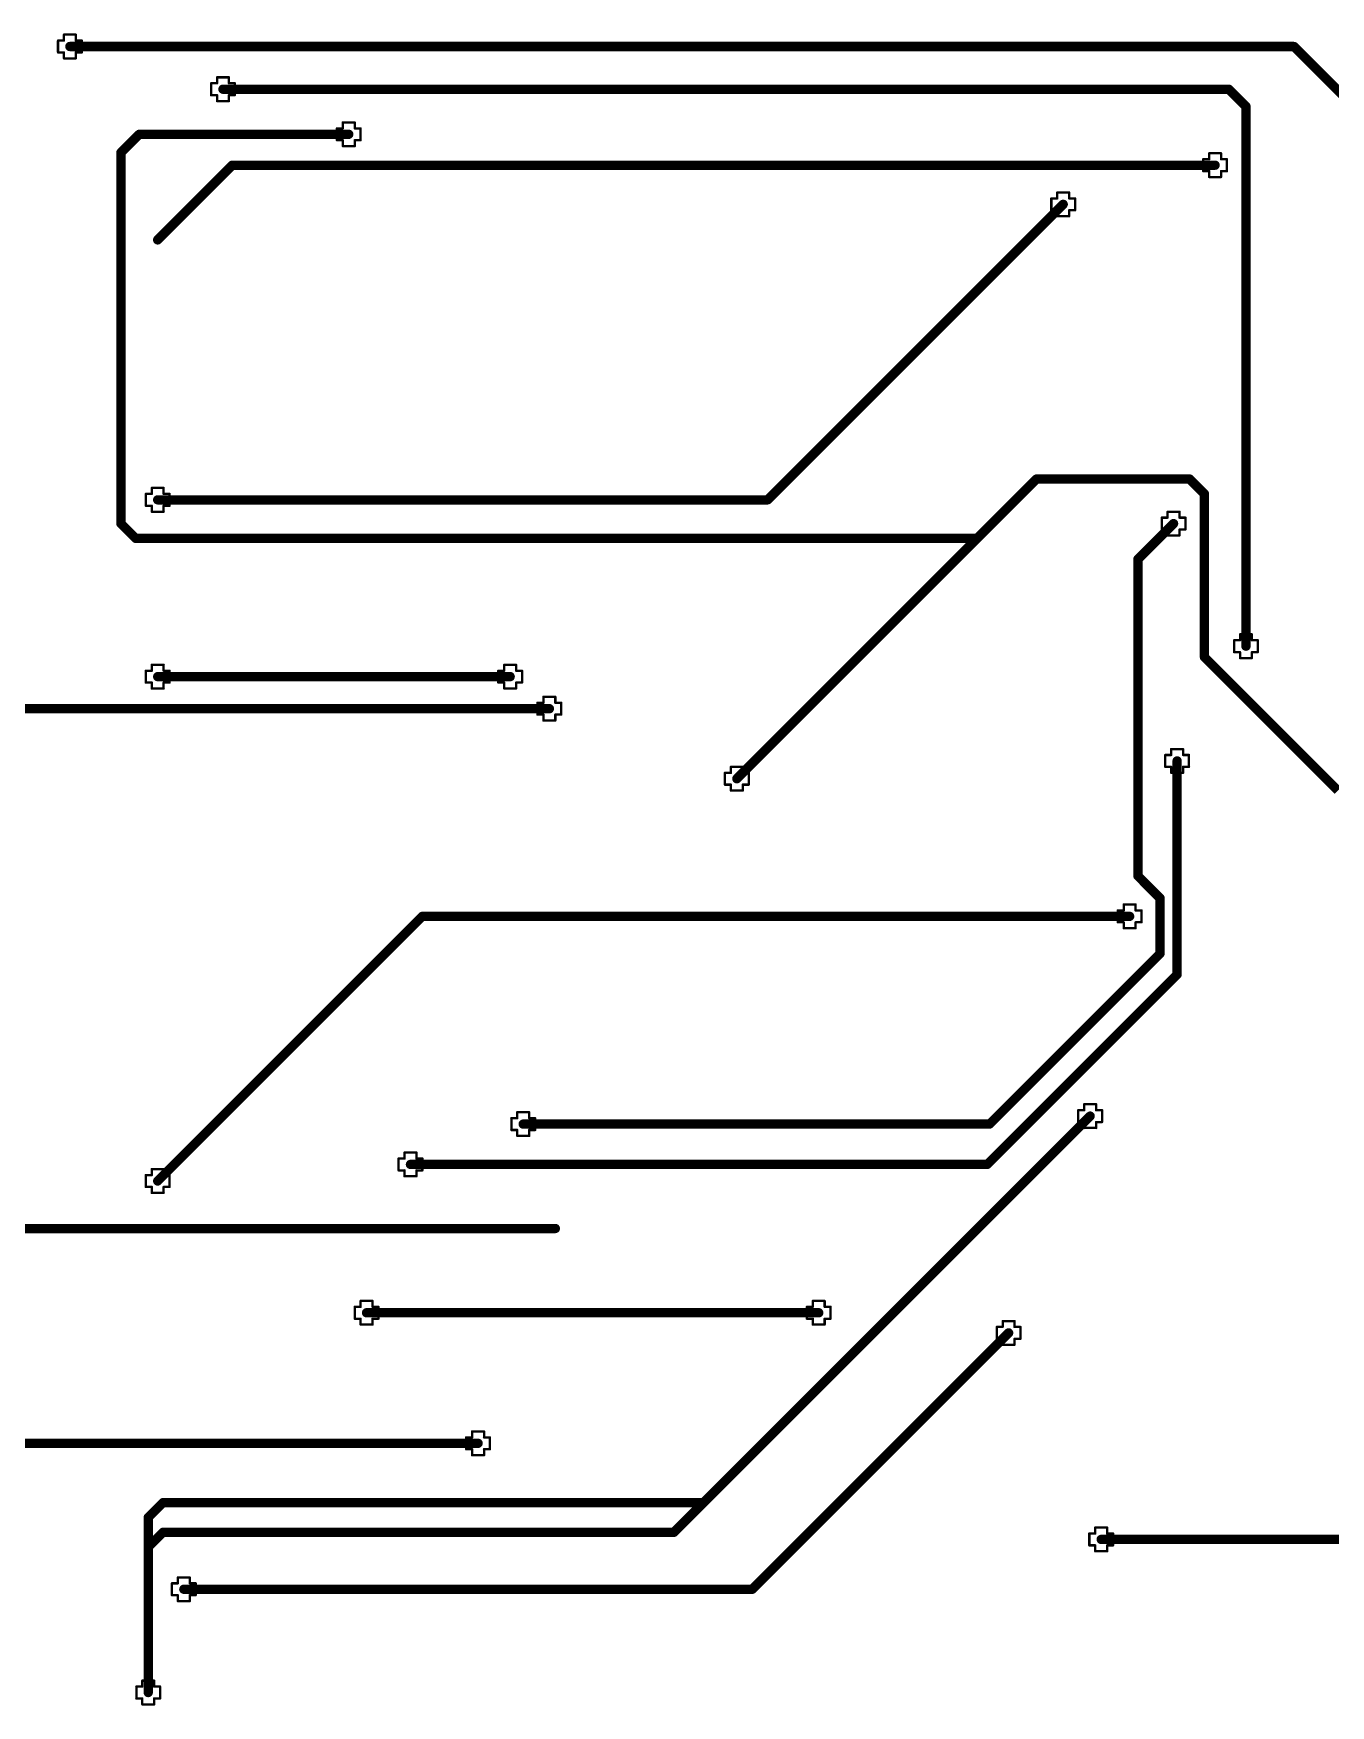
# Paper-space layout 'Лист1' of a CAD drawing. Header units: millimetres. Extents: x 20 to 579, y 6 to 381.
# Drawn here: x 423.07 to 450.83, y 256.25 to 292.04 of the extents above; entities that cross this region are included whole.
import ezdxf

# ---------------------------------------------------------------- set-up
doc = ezdxf.new("R2010")
doc.units = ezdxf.units.MM
doc.layers.add('BottomLayer', color=5, linetype='Continuous')
doc.layers.add('DrillDrawing', color=1, linetype='Continuous')

psp = doc.layouts.new('Лист1')

# ---------------------------------------------------------------- linework, layer by layer
at = {"layer": 'BottomLayer', "const_width": 0.2}
for points in [[(450.047, 291.763), (423.847, 291.763)], [(464.83, 276.98), (450.047, 291.763)], [(448.65, 290.849), (427.124, 290.849)], [(449.019, 290.48), (448.65, 290.849)], [(449.019, 278.928), (449.019, 290.48)], [(425.333, 289.884), (424.939, 289.49)], [(429.816, 289.884), (425.333, 289.884)], [(424.939, 281.552), (424.939, 289.49)], [(427.325, 289.223), (425.726, 287.624)], [(448.358, 289.223), (427.325, 289.223)], [(445.107, 288.385), (438.782, 282.06)], [(444.536, 282.505), (443.266, 281.235)], [(447.812, 282.505), (444.536, 282.505)], [(448.13, 282.187), (447.812, 282.505)], [(438.782, 282.06), (425.727, 282.06)], [(448.13, 278.695), (448.13, 282.187)], [(425.257, 281.235), (424.939, 281.552)], [(443.266, 281.235), (425.257, 281.235)], [(443.266, 281.235), (438.122, 276.091)], [(447.469, 281.552), (446.707, 280.79)], [(446.707, 274.009), (446.707, 280.79)], [(450.987, 275.837), (448.13, 278.695)], [(433.271, 278.276), (425.727, 278.276)], [(434.11, 277.59), (405.712, 277.59)], [(447.545, 271.9), (447.545, 276.472)], [(447.179, 273.536), (446.707, 274.009)], [(447.179, 272.347), (447.179, 273.536)], [(431.391, 273.145), (425.727, 267.481)], [(446.529, 273.145), (431.391, 273.145)], [(447.179, 272.347), (443.532, 268.7)], [(447.545, 271.9), (443.481, 267.836)], [(443.532, 268.7), (433.55, 268.7)], [(445.684, 268.87), (437.411, 260.597)], [(443.481, 267.836), (431.137, 267.836)], [(434.237, 266.464), (410.511, 266.464)], [(439.875, 264.661), (430.197, 264.661)], [(443.939, 264.23), (438.452, 258.743)], [(432.584, 261.867), (408.887, 261.867)], [(425.841, 260.597), (425.524, 260.28)], [(437.411, 260.597), (425.841, 260.597)], [(437.411, 260.597), (436.776, 259.962)], [(425.524, 259.645), (425.524, 260.28)], [(425.841, 259.962), (425.524, 259.645)], [(436.776, 259.962), (425.841, 259.962)], [(461.489, 259.81), (445.92, 259.81)], [(425.524, 256.533), (425.524, 259.645)], [(438.452, 258.743), (426.286, 258.743)]]:
    psp.add_lwpolyline(points, dxfattribs=at)
at = {"layer": 'BottomLayer', "const_width": 0.1}
for points in [[(423.897, 291.763, -1), (423.797, 291.763, -1)], [(450.097, 291.763, -1), (449.997, 291.763, -1)], [(450.097, 291.763, -1), (449.997, 291.763, -1)], [(427.174, 290.849, -1), (427.074, 290.849, -1)], [(448.7, 290.849, -1), (448.6, 290.849, -1)], [(448.7, 290.849, -1), (448.6, 290.849, -1)], [(449.069, 290.48, -1), (448.969, 290.48, -1)], [(449.069, 290.48, -1), (448.969, 290.48, -1)], [(425.383, 289.884, -1), (425.283, 289.884, -1)], [(425.383, 289.884, -1), (425.283, 289.884, -1)], [(429.866, 289.884, -1), (429.766, 289.884, -1)], [(424.989, 289.49, -1), (424.889, 289.49, -1)], [(424.989, 289.49, -1), (424.889, 289.49, -1)], [(427.375, 289.223, -1), (427.275, 289.223, -1)], [(427.375, 289.223, -1), (427.275, 289.223, -1)], [(448.408, 289.223, -1), (448.308, 289.223, -1)], [(445.157, 288.385, -1), (445.057, 288.385, -1)], [(425.776, 287.624, -1), (425.676, 287.624, -1)], [(444.586, 282.505, -1), (444.486, 282.505, -1)], [(444.586, 282.505, -1), (444.486, 282.505, -1)], [(447.862, 282.505, -1), (447.762, 282.505, -1)], [(447.862, 282.505, -1), (447.762, 282.505, -1)], [(425.777, 282.06, -1), (425.677, 282.06, -1)], [(438.832, 282.06, -1), (438.732, 282.06, -1)], [(438.832, 282.06, -1), (438.732, 282.06, -1)], [(448.18, 282.187, -1), (448.08, 282.187, -1)], [(448.18, 282.187, -1), (448.08, 282.187, -1)], [(424.989, 281.552, -1), (424.889, 281.552, -1)], [(424.989, 281.552, -1), (424.889, 281.552, -1)], [(425.307, 281.235, -1), (425.207, 281.235, -1)], [(425.307, 281.235, -1), (425.207, 281.235, -1)], [(443.316, 281.235, -1), (443.216, 281.235, -1)], [(443.316, 281.235, -1), (443.216, 281.235, -1)], [(443.316, 281.235, -1), (443.216, 281.235, -1)], [(447.519, 281.552, -1), (447.419, 281.552, -1)], [(446.757, 280.79, -1), (446.657, 280.79, -1)], [(446.757, 280.79, -1), (446.657, 280.79, -1)], [(448.18, 278.695, -1), (448.08, 278.695, -1)], [(448.18, 278.695, -1), (448.08, 278.695, -1)], [(449.069, 278.928, -1), (448.969, 278.928, -1)], [(425.777, 278.276, -1), (425.677, 278.276, -1)], [(433.321, 278.276, -1), (433.221, 278.276, -1)], [(434.16, 277.59, -1), (434.06, 277.59, -1)], [(447.595, 276.472, -1), (447.495, 276.472, -1)], [(438.172, 276.091, -1), (438.072, 276.091, -1)], [(446.757, 274.009, -1), (446.657, 274.009, -1)], [(446.757, 274.009, -1), (446.657, 274.009, -1)], [(447.229, 273.536, -1), (447.129, 273.536, -1)], [(447.229, 273.536, -1), (447.129, 273.536, -1)], [(431.441, 273.145, -1), (431.341, 273.145, -1)], [(431.441, 273.145, -1), (431.341, 273.145, -1)], [(446.579, 273.145, -1), (446.479, 273.145, -1)], [(447.229, 272.347, -1), (447.129, 272.347, -1)], [(447.229, 272.347, -1), (447.129, 272.347, -1)], [(447.595, 271.9, -1), (447.495, 271.9, -1)], [(447.595, 271.9, -1), (447.495, 271.9, -1)], [(433.6, 268.7, -1), (433.5, 268.7, -1)], [(443.582, 268.7, -1), (443.482, 268.7, -1)], [(443.582, 268.7, -1), (443.482, 268.7, -1)], [(445.734, 268.87, -1), (445.634, 268.87, -1)], [(431.187, 267.836, -1), (431.087, 267.836, -1)], [(443.531, 267.836, -1), (443.431, 267.836, -1)], [(443.531, 267.836, -1), (443.431, 267.836, -1)], [(425.777, 267.481, -1), (425.677, 267.481, -1)], [(434.287, 266.464, -1), (434.187, 266.464, -1)], [(430.247, 264.661, -1), (430.147, 264.661, -1)], [(439.925, 264.661, -1), (439.825, 264.661, -1)], [(443.989, 264.23, -1), (443.889, 264.23, -1)], [(432.634, 261.867, -1), (432.534, 261.867, -1)], [(425.891, 260.597, -1), (425.791, 260.597, -1)], [(425.891, 260.597, -1), (425.791, 260.597, -1)], [(437.461, 260.597, -1), (437.361, 260.597, -1)], [(437.461, 260.597, -1), (437.361, 260.597, -1)], [(437.461, 260.597, -1), (437.361, 260.597, -1)], [(425.574, 260.28, -1), (425.474, 260.28, -1)], [(425.574, 260.28, -1), (425.474, 260.28, -1)], [(425.891, 259.962, -1), (425.791, 259.962, -1)], [(425.891, 259.962, -1), (425.791, 259.962, -1)], [(436.826, 259.962, -1), (436.726, 259.962, -1)], [(436.826, 259.962, -1), (436.726, 259.962, -1)], [(445.97, 259.81, -1), (445.87, 259.81, -1)], [(425.574, 259.645, -1), (425.474, 259.645, -1)], [(425.574, 259.645, -1), (425.474, 259.645, -1)], [(425.574, 259.645, -1), (425.474, 259.645, -1)], [(426.336, 258.743, -1), (426.236, 258.743, -1)], [(438.502, 258.743, -1), (438.402, 258.743, -1)], [(438.502, 258.743, -1), (438.402, 258.743, -1)], [(425.574, 256.533, -1), (425.474, 256.533, -1)]]:
    psp.add_lwpolyline(points, format="xyb", close=True, dxfattribs=at)
at = {"layer": 'DrillDrawing', "const_width": 0.0508}
for points in [[(423.974, 292.017), (423.72, 292.017)], [(423.72, 291.89), (423.72, 292.017)], [(423.974, 291.89), (423.974, 292.017)], [(423.72, 291.89), (423.593, 291.89)], [(423.593, 291.636), (423.593, 291.89)], [(424.101, 291.89), (423.974, 291.89)], [(424.101, 291.636), (424.101, 291.89)], [(423.72, 291.636), (423.593, 291.636)], [(423.72, 291.509), (423.72, 291.636)], [(423.974, 291.509), (423.72, 291.509)], [(424.101, 291.636), (423.974, 291.636)], [(423.974, 291.509), (423.974, 291.636)], [(426.997, 290.976), (426.87, 290.976)], [(426.87, 290.722), (426.87, 290.976)], [(427.251, 291.103), (426.997, 291.103)], [(426.997, 290.976), (426.997, 291.103)], [(427.251, 290.976), (427.251, 291.103)], [(427.378, 290.976), (427.251, 290.976)], [(427.378, 290.722), (427.378, 290.976)], [(426.997, 290.722), (426.87, 290.722)], [(426.997, 290.595), (426.997, 290.722)], [(427.251, 290.595), (426.997, 290.595)], [(427.378, 290.722), (427.251, 290.722)], [(427.251, 290.595), (427.251, 290.722)], [(429.689, 290.011), (429.562, 290.011)], [(429.562, 289.757), (429.562, 290.011)], [(429.943, 290.138), (429.689, 290.138)], [(429.689, 290.011), (429.689, 290.138)], [(429.943, 290.011), (429.943, 290.138)], [(430.07, 290.011), (429.943, 290.011)], [(430.07, 289.757), (430.07, 290.011)], [(429.689, 289.757), (429.562, 289.757)], [(429.689, 289.63), (429.689, 289.757)], [(429.943, 289.63), (429.689, 289.63)], [(430.07, 289.757), (429.943, 289.757)], [(429.943, 289.63), (429.943, 289.757)], [(448.231, 289.35), (448.104, 289.35)], [(448.104, 289.096), (448.104, 289.35)], [(448.485, 289.477), (448.231, 289.477)], [(448.231, 289.35), (448.231, 289.477)], [(448.485, 289.35), (448.485, 289.477)], [(448.612, 289.35), (448.485, 289.35)], [(448.612, 289.096), (448.612, 289.35)], [(448.231, 289.096), (448.104, 289.096)], [(448.231, 288.969), (448.231, 289.096)], [(448.485, 288.969), (448.231, 288.969)], [(448.612, 289.096), (448.485, 289.096)], [(448.485, 288.969), (448.485, 289.096)], [(444.98, 288.512), (444.853, 288.512)], [(444.853, 288.258), (444.853, 288.512)], [(445.234, 288.639), (444.98, 288.639)], [(444.98, 288.512), (444.98, 288.639)], [(445.234, 288.512), (445.234, 288.639)], [(445.361, 288.512), (445.234, 288.512)], [(445.361, 288.258), (445.361, 288.512)], [(444.98, 288.258), (444.853, 288.258)], [(444.98, 288.131), (444.98, 288.258)], [(445.234, 288.131), (444.98, 288.131)], [(445.361, 288.258), (445.234, 288.258)], [(445.234, 288.131), (445.234, 288.258)], [(425.6, 282.187), (425.473, 282.187)], [(425.473, 281.933), (425.473, 282.187)], [(425.854, 282.314), (425.6, 282.314)], [(425.6, 282.187), (425.6, 282.314)], [(425.854, 282.187), (425.854, 282.314)], [(425.981, 282.187), (425.854, 282.187)], [(425.981, 281.933), (425.981, 282.187)], [(425.6, 281.933), (425.473, 281.933)], [(425.6, 281.806), (425.6, 281.933)], [(425.854, 281.806), (425.6, 281.806)], [(425.981, 281.933), (425.854, 281.933)], [(425.854, 281.806), (425.854, 281.933)], [(447.342, 281.679), (447.215, 281.679)], [(447.215, 281.425), (447.215, 281.679)], [(447.596, 281.806), (447.342, 281.806)], [(447.342, 281.679), (447.342, 281.806)], [(447.596, 281.679), (447.596, 281.806)], [(447.723, 281.679), (447.596, 281.679)], [(447.723, 281.425), (447.723, 281.679)], [(447.342, 281.425), (447.215, 281.425)], [(447.342, 281.298), (447.342, 281.425)], [(447.596, 281.298), (447.342, 281.298)], [(447.723, 281.425), (447.596, 281.425)], [(447.596, 281.298), (447.596, 281.425)], [(449.146, 279.182), (448.892, 279.182)], [(448.892, 279.055), (448.892, 279.182)], [(449.146, 279.055), (449.146, 279.182)], [(448.892, 279.055), (448.765, 279.055)], [(448.765, 278.801), (448.765, 279.055)], [(448.892, 278.801), (448.765, 278.801)], [(448.892, 278.674), (448.892, 278.801)], [(449.273, 279.055), (449.146, 279.055)], [(449.273, 278.801), (449.146, 278.801)], [(449.146, 278.674), (449.146, 278.801)], [(449.273, 278.801), (449.273, 279.055)], [(425.854, 278.53), (425.6, 278.53)], [(425.6, 278.403), (425.6, 278.53)], [(425.854, 278.403), (425.854, 278.53)], [(433.398, 278.53), (433.144, 278.53)], [(433.144, 278.403), (433.144, 278.53)], [(433.398, 278.403), (433.398, 278.53)], [(449.146, 278.674), (448.892, 278.674)], [(425.6, 278.403), (425.473, 278.403)], [(425.473, 278.149), (425.473, 278.403)], [(425.6, 278.149), (425.473, 278.149)], [(425.6, 278.022), (425.6, 278.149)], [(425.981, 278.403), (425.854, 278.403)], [(425.981, 278.149), (425.854, 278.149)], [(425.854, 278.022), (425.854, 278.149)], [(425.981, 278.149), (425.981, 278.403)], [(433.144, 278.403), (433.017, 278.403)], [(433.017, 278.149), (433.017, 278.403)], [(433.144, 278.149), (433.017, 278.149)], [(433.144, 278.022), (433.144, 278.149)], [(433.525, 278.403), (433.398, 278.403)], [(433.525, 278.149), (433.398, 278.149)], [(433.398, 278.022), (433.398, 278.149)], [(433.525, 278.149), (433.525, 278.403)], [(425.854, 278.022), (425.6, 278.022)], [(433.398, 278.022), (433.144, 278.022)], [(433.983, 277.717), (433.856, 277.717)], [(433.856, 277.463), (433.856, 277.717)], [(434.237, 277.844), (433.983, 277.844)], [(433.983, 277.717), (433.983, 277.844)], [(434.237, 277.717), (434.237, 277.844)], [(434.364, 277.717), (434.237, 277.717)], [(434.364, 277.463), (434.364, 277.717)], [(433.983, 277.463), (433.856, 277.463)], [(433.983, 277.336), (433.983, 277.463)], [(434.364, 277.463), (434.237, 277.463)], [(434.237, 277.336), (434.237, 277.463)], [(434.237, 277.336), (433.983, 277.336)], [(447.672, 276.726), (447.418, 276.726)], [(447.418, 276.599), (447.418, 276.726)], [(447.672, 276.599), (447.672, 276.726)], [(438.249, 276.345), (437.995, 276.345)], [(437.995, 276.218), (437.995, 276.345)], [(438.249, 276.218), (438.249, 276.345)], [(447.418, 276.599), (447.291, 276.599)], [(447.291, 276.345), (447.291, 276.599)], [(447.418, 276.345), (447.291, 276.345)], [(447.418, 276.218), (447.418, 276.345)], [(447.799, 276.599), (447.672, 276.599)], [(447.799, 276.345), (447.672, 276.345)], [(447.672, 276.218), (447.672, 276.345)], [(447.799, 276.345), (447.799, 276.599)], [(437.995, 276.218), (437.868, 276.218)], [(437.868, 275.964), (437.868, 276.218)], [(437.995, 275.964), (437.868, 275.964)], [(437.995, 275.837), (437.995, 275.964)], [(438.376, 276.218), (438.249, 276.218)], [(438.376, 275.964), (438.249, 275.964)], [(438.249, 275.837), (438.249, 275.964)], [(438.376, 275.964), (438.376, 276.218)], [(447.672, 276.218), (447.418, 276.218)], [(438.249, 275.837), (437.995, 275.837)], [(446.402, 273.272), (446.275, 273.272)], [(446.275, 273.018), (446.275, 273.272)], [(446.656, 273.399), (446.402, 273.399)], [(446.402, 273.272), (446.402, 273.399)], [(446.656, 273.272), (446.656, 273.399)], [(446.783, 273.272), (446.656, 273.272)], [(446.783, 273.018), (446.783, 273.272)], [(446.402, 273.018), (446.275, 273.018)], [(446.402, 272.891), (446.402, 273.018)], [(446.656, 272.891), (446.402, 272.891)], [(446.783, 273.018), (446.656, 273.018)], [(446.656, 272.891), (446.656, 273.018)], [(445.811, 269.124), (445.557, 269.124)], [(445.557, 268.997), (445.557, 269.124)], [(445.811, 268.997), (445.811, 269.124)], [(433.423, 268.827), (433.296, 268.827)], [(433.296, 268.573), (433.296, 268.827)], [(433.677, 268.954), (433.423, 268.954)], [(433.423, 268.827), (433.423, 268.954)], [(433.677, 268.827), (433.677, 268.954)], [(433.804, 268.827), (433.677, 268.827)], [(433.804, 268.573), (433.804, 268.827)], [(445.557, 268.997), (445.43, 268.997)], [(445.43, 268.743), (445.43, 268.997)], [(445.938, 268.997), (445.811, 268.997)], [(445.938, 268.743), (445.938, 268.997)], [(433.423, 268.573), (433.296, 268.573)], [(433.423, 268.446), (433.423, 268.573)], [(433.677, 268.446), (433.423, 268.446)], [(433.804, 268.573), (433.677, 268.573)], [(433.677, 268.446), (433.677, 268.573)], [(445.557, 268.743), (445.43, 268.743)], [(445.557, 268.616), (445.557, 268.743)], [(445.811, 268.616), (445.557, 268.616)], [(445.938, 268.743), (445.811, 268.743)], [(445.811, 268.616), (445.811, 268.743)], [(431.264, 268.09), (431.01, 268.09)], [(431.01, 267.963), (431.01, 268.09)], [(431.264, 267.963), (431.264, 268.09)], [(425.854, 267.735), (425.6, 267.735)], [(425.6, 267.608), (425.6, 267.735)], [(425.854, 267.608), (425.854, 267.735)], [(431.01, 267.963), (430.883, 267.963)], [(430.883, 267.709), (430.883, 267.963)], [(431.01, 267.709), (430.883, 267.709)], [(431.01, 267.582), (431.01, 267.709)], [(431.391, 267.963), (431.264, 267.963)], [(431.391, 267.709), (431.264, 267.709)], [(431.264, 267.582), (431.264, 267.709)], [(431.391, 267.709), (431.391, 267.963)], [(425.6, 267.608), (425.473, 267.608)], [(425.473, 267.354), (425.473, 267.608)], [(425.6, 267.354), (425.473, 267.354)], [(425.6, 267.227), (425.6, 267.354)], [(425.981, 267.608), (425.854, 267.608)], [(425.981, 267.354), (425.854, 267.354)], [(425.854, 267.227), (425.854, 267.354)], [(425.981, 267.354), (425.981, 267.608)], [(431.264, 267.582), (431.01, 267.582)], [(425.854, 267.227), (425.6, 267.227)], [(430.324, 264.915), (430.07, 264.915)], [(430.07, 264.788), (430.07, 264.915)], [(430.324, 264.788), (430.324, 264.915)], [(440.002, 264.915), (439.748, 264.915)], [(439.748, 264.788), (439.748, 264.915)], [(440.002, 264.788), (440.002, 264.915)], [(430.07, 264.788), (429.943, 264.788)], [(429.943, 264.534), (429.943, 264.788)], [(430.07, 264.534), (429.943, 264.534)], [(430.07, 264.407), (430.07, 264.534)], [(430.451, 264.788), (430.324, 264.788)], [(430.451, 264.534), (430.324, 264.534)], [(430.324, 264.407), (430.324, 264.534)], [(430.451, 264.534), (430.451, 264.788)], [(439.748, 264.788), (439.621, 264.788)], [(439.621, 264.534), (439.621, 264.788)], [(439.748, 264.534), (439.621, 264.534)], [(439.748, 264.407), (439.748, 264.534)], [(440.129, 264.788), (440.002, 264.788)], [(440.129, 264.534), (440.002, 264.534)], [(440.002, 264.407), (440.002, 264.534)], [(440.129, 264.534), (440.129, 264.788)], [(444.066, 264.484), (443.812, 264.484)], [(443.812, 264.357), (443.812, 264.484)], [(444.066, 264.357), (444.066, 264.484)], [(430.324, 264.407), (430.07, 264.407)], [(440.002, 264.407), (439.748, 264.407)], [(443.812, 264.357), (443.685, 264.357)], [(443.685, 264.103), (443.685, 264.357)], [(443.812, 264.103), (443.685, 264.103)], [(443.812, 263.976), (443.812, 264.103)], [(444.193, 264.357), (444.066, 264.357)], [(444.193, 264.103), (444.066, 264.103)], [(444.066, 263.976), (444.066, 264.103)], [(444.193, 264.103), (444.193, 264.357)], [(444.066, 263.976), (443.812, 263.976)], [(432.457, 261.994), (432.33, 261.994)], [(432.33, 261.74), (432.33, 261.994)], [(432.711, 262.121), (432.457, 262.121)], [(432.457, 261.994), (432.457, 262.121)], [(432.711, 261.994), (432.711, 262.121)], [(432.838, 261.994), (432.711, 261.994)], [(432.838, 261.74), (432.838, 261.994)], [(432.457, 261.74), (432.33, 261.74)], [(432.457, 261.613), (432.457, 261.74)], [(432.711, 261.613), (432.457, 261.613)], [(432.838, 261.74), (432.711, 261.74)], [(432.711, 261.613), (432.711, 261.74)], [(445.793, 259.937), (445.666, 259.937)], [(445.666, 259.683), (445.666, 259.937)], [(446.047, 260.064), (445.793, 260.064)], [(445.793, 259.937), (445.793, 260.064)], [(446.047, 259.937), (446.047, 260.064)], [(446.174, 259.937), (446.047, 259.937)], [(446.174, 259.683), (446.174, 259.937)], [(445.793, 259.683), (445.666, 259.683)], [(445.793, 259.556), (445.793, 259.683)], [(446.047, 259.556), (445.793, 259.556)], [(446.174, 259.683), (446.047, 259.683)], [(446.047, 259.556), (446.047, 259.683)], [(426.159, 258.87), (426.032, 258.87)], [(426.032, 258.616), (426.032, 258.87)], [(426.413, 258.997), (426.159, 258.997)], [(426.159, 258.87), (426.159, 258.997)], [(426.413, 258.87), (426.413, 258.997)], [(426.54, 258.87), (426.413, 258.87)], [(426.54, 258.616), (426.54, 258.87)], [(426.159, 258.616), (426.032, 258.616)], [(426.159, 258.489), (426.159, 258.616)], [(426.413, 258.489), (426.159, 258.489)], [(426.54, 258.616), (426.413, 258.616)], [(426.413, 258.489), (426.413, 258.616)], [(425.397, 256.66), (425.27, 256.66)], [(425.27, 256.406), (425.27, 256.66)], [(425.651, 256.787), (425.397, 256.787)], [(425.397, 256.66), (425.397, 256.787)], [(425.651, 256.66), (425.651, 256.787)], [(425.778, 256.66), (425.651, 256.66)], [(425.778, 256.406), (425.778, 256.66)], [(425.397, 256.406), (425.27, 256.406)], [(425.397, 256.279), (425.397, 256.406)], [(425.651, 256.279), (425.397, 256.279)], [(425.778, 256.406), (425.651, 256.406)], [(425.651, 256.279), (425.651, 256.406)]]:
    psp.add_lwpolyline(points, dxfattribs=at)
at = {"layer": 'DrillDrawing', "const_width": 0.0254}
for points in [[(423.733, 292.017, -1), (423.708, 292.017, -1)], [(423.733, 292.017, -1), (423.708, 292.017, -1)], [(423.987, 292.017, -1), (423.962, 292.017, -1)], [(423.987, 292.017, -1), (423.962, 292.017, -1)], [(423.606, 291.89, -1), (423.581, 291.89, -1)], [(423.606, 291.89, -1), (423.581, 291.89, -1)], [(423.733, 291.89, -1), (423.708, 291.89, -1)], [(423.733, 291.89, -1), (423.708, 291.89, -1)], [(423.987, 291.89, -1), (423.962, 291.89, -1)], [(423.987, 291.89, -1), (423.962, 291.89, -1)], [(424.114, 291.89, -1), (424.089, 291.89, -1)], [(424.114, 291.89, -1), (424.089, 291.89, -1)], [(423.606, 291.636, -1), (423.581, 291.636, -1)], [(423.606, 291.636, -1), (423.581, 291.636, -1)], [(423.733, 291.636, -1), (423.708, 291.636, -1)], [(423.733, 291.636, -1), (423.708, 291.636, -1)], [(423.733, 291.509, -1), (423.708, 291.509, -1)], [(423.733, 291.509, -1), (423.708, 291.509, -1)], [(423.987, 291.636, -1), (423.962, 291.636, -1)], [(423.987, 291.636, -1), (423.962, 291.636, -1)], [(423.987, 291.509, -1), (423.962, 291.509, -1)], [(423.987, 291.509, -1), (423.962, 291.509, -1)], [(424.114, 291.636, -1), (424.089, 291.636, -1)], [(424.114, 291.636, -1), (424.089, 291.636, -1)], [(426.883, 290.976, -1), (426.857, 290.976, -1)], [(426.883, 290.976, -1), (426.857, 290.976, -1)], [(427.01, 291.103, -1), (426.984, 291.103, -1)], [(427.01, 291.103, -1), (426.984, 291.103, -1)], [(427.01, 290.976, -1), (426.984, 290.976, -1)], [(427.01, 290.976, -1), (426.984, 290.976, -1)], [(427.264, 291.103, -1), (427.238, 291.103, -1)], [(427.264, 291.103, -1), (427.238, 291.103, -1)], [(427.264, 290.976, -1), (427.238, 290.976, -1)], [(427.264, 290.976, -1), (427.238, 290.976, -1)], [(427.391, 290.976, -1), (427.365, 290.976, -1)], [(427.391, 290.976, -1), (427.365, 290.976, -1)], [(426.883, 290.722, -1), (426.857, 290.722, -1)], [(426.883, 290.722, -1), (426.857, 290.722, -1)], [(427.01, 290.722, -1), (426.984, 290.722, -1)], [(427.01, 290.722, -1), (426.984, 290.722, -1)], [(427.01, 290.595, -1), (426.984, 290.595, -1)], [(427.01, 290.595, -1), (426.984, 290.595, -1)], [(427.264, 290.722, -1), (427.238, 290.722, -1)], [(427.264, 290.722, -1), (427.238, 290.722, -1)], [(427.264, 290.595, -1), (427.238, 290.595, -1)], [(427.264, 290.595, -1), (427.238, 290.595, -1)], [(427.391, 290.722, -1), (427.365, 290.722, -1)], [(427.391, 290.722, -1), (427.365, 290.722, -1)], [(429.575, 290.011, -1), (429.55, 290.011, -1)], [(429.575, 290.011, -1), (429.55, 290.011, -1)], [(429.702, 290.138, -1), (429.677, 290.138, -1)], [(429.702, 290.138, -1), (429.677, 290.138, -1)], [(429.702, 290.011, -1), (429.677, 290.011, -1)], [(429.702, 290.011, -1), (429.677, 290.011, -1)], [(429.956, 290.138, -1), (429.931, 290.138, -1)], [(429.956, 290.138, -1), (429.931, 290.138, -1)], [(429.956, 290.011, -1), (429.931, 290.011, -1)], [(429.956, 290.011, -1), (429.931, 290.011, -1)], [(430.083, 290.011, -1), (430.058, 290.011, -1)], [(430.083, 290.011, -1), (430.058, 290.011, -1)], [(429.575, 289.757, -1), (429.55, 289.757, -1)], [(429.575, 289.757, -1), (429.55, 289.757, -1)], [(429.702, 289.757, -1), (429.677, 289.757, -1)], [(429.702, 289.757, -1), (429.677, 289.757, -1)], [(429.702, 289.63, -1), (429.677, 289.63, -1)], [(429.702, 289.63, -1), (429.677, 289.63, -1)], [(429.956, 289.757, -1), (429.931, 289.757, -1)], [(429.956, 289.757, -1), (429.931, 289.757, -1)], [(429.956, 289.63, -1), (429.931, 289.63, -1)], [(429.956, 289.63, -1), (429.931, 289.63, -1)], [(430.083, 289.757, -1), (430.058, 289.757, -1)], [(430.083, 289.757, -1), (430.058, 289.757, -1)], [(448.117, 289.35, -1), (448.092, 289.35, -1)], [(448.117, 289.35, -1), (448.092, 289.35, -1)], [(448.244, 289.477, -1), (448.219, 289.477, -1)], [(448.244, 289.477, -1), (448.219, 289.477, -1)], [(448.244, 289.35, -1), (448.219, 289.35, -1)], [(448.244, 289.35, -1), (448.219, 289.35, -1)], [(448.498, 289.477, -1), (448.473, 289.477, -1)], [(448.498, 289.477, -1), (448.473, 289.477, -1)], [(448.498, 289.35, -1), (448.473, 289.35, -1)], [(448.498, 289.35, -1), (448.473, 289.35, -1)], [(448.625, 289.35, -1), (448.6, 289.35, -1)], [(448.625, 289.35, -1), (448.6, 289.35, -1)], [(448.117, 289.096, -1), (448.092, 289.096, -1)], [(448.117, 289.096, -1), (448.092, 289.096, -1)], [(448.244, 289.096, -1), (448.219, 289.096, -1)], [(448.244, 289.096, -1), (448.219, 289.096, -1)], [(448.244, 288.969, -1), (448.219, 288.969, -1)], [(448.244, 288.969, -1), (448.219, 288.969, -1)], [(448.498, 289.096, -1), (448.473, 289.096, -1)], [(448.498, 289.096, -1), (448.473, 289.096, -1)], [(448.498, 288.969, -1), (448.473, 288.969, -1)], [(448.498, 288.969, -1), (448.473, 288.969, -1)], [(448.625, 289.096, -1), (448.6, 289.096, -1)], [(448.625, 289.096, -1), (448.6, 289.096, -1)], [(444.866, 288.512, -1), (444.84, 288.512, -1)], [(444.866, 288.512, -1), (444.84, 288.512, -1)], [(444.993, 288.639, -1), (444.967, 288.639, -1)], [(444.993, 288.639, -1), (444.967, 288.639, -1)], [(444.993, 288.512, -1), (444.967, 288.512, -1)], [(444.993, 288.512, -1), (444.967, 288.512, -1)], [(445.247, 288.639, -1), (445.221, 288.639, -1)], [(445.247, 288.639, -1), (445.221, 288.639, -1)], [(445.247, 288.512, -1), (445.221, 288.512, -1)], [(445.247, 288.512, -1), (445.221, 288.512, -1)], [(445.374, 288.512, -1), (445.348, 288.512, -1)], [(445.374, 288.512, -1), (445.348, 288.512, -1)], [(444.866, 288.258, -1), (444.84, 288.258, -1)], [(444.866, 288.258, -1), (444.84, 288.258, -1)], [(444.993, 288.258, -1), (444.967, 288.258, -1)], [(444.993, 288.258, -1), (444.967, 288.258, -1)], [(444.993, 288.131, -1), (444.967, 288.131, -1)], [(444.993, 288.131, -1), (444.967, 288.131, -1)], [(445.247, 288.258, -1), (445.221, 288.258, -1)], [(445.247, 288.258, -1), (445.221, 288.258, -1)], [(445.247, 288.131, -1), (445.221, 288.131, -1)], [(445.247, 288.131, -1), (445.221, 288.131, -1)], [(445.374, 288.258, -1), (445.348, 288.258, -1)], [(445.374, 288.258, -1), (445.348, 288.258, -1)], [(425.486, 282.187, -1), (425.46, 282.187, -1)], [(425.486, 282.187, -1), (425.46, 282.187, -1)], [(425.613, 282.314, -1), (425.587, 282.314, -1)], [(425.613, 282.314, -1), (425.587, 282.314, -1)], [(425.613, 282.187, -1), (425.587, 282.187, -1)], [(425.613, 282.187, -1), (425.587, 282.187, -1)], [(425.867, 282.314, -1), (425.841, 282.314, -1)], [(425.867, 282.314, -1), (425.841, 282.314, -1)], [(425.867, 282.187, -1), (425.841, 282.187, -1)], [(425.867, 282.187, -1), (425.841, 282.187, -1)], [(425.994, 282.187, -1), (425.968, 282.187, -1)], [(425.994, 282.187, -1), (425.968, 282.187, -1)], [(425.486, 281.933, -1), (425.46, 281.933, -1)], [(425.486, 281.933, -1), (425.46, 281.933, -1)], [(425.613, 281.933, -1), (425.587, 281.933, -1)], [(425.613, 281.933, -1), (425.587, 281.933, -1)], [(425.613, 281.806, -1), (425.587, 281.806, -1)], [(425.613, 281.806, -1), (425.587, 281.806, -1)], [(425.867, 281.933, -1), (425.841, 281.933, -1)], [(425.867, 281.933, -1), (425.841, 281.933, -1)], [(425.867, 281.806, -1), (425.841, 281.806, -1)], [(425.867, 281.806, -1), (425.841, 281.806, -1)], [(425.994, 281.933, -1), (425.968, 281.933, -1)], [(425.994, 281.933, -1), (425.968, 281.933, -1)], [(447.228, 281.679, -1), (447.203, 281.679, -1)], [(447.228, 281.679, -1), (447.203, 281.679, -1)], [(447.355, 281.806, -1), (447.33, 281.806, -1)], [(447.355, 281.806, -1), (447.33, 281.806, -1)], [(447.355, 281.679, -1), (447.33, 281.679, -1)], [(447.355, 281.679, -1), (447.33, 281.679, -1)], [(447.609, 281.806, -1), (447.584, 281.806, -1)], [(447.609, 281.806, -1), (447.584, 281.806, -1)], [(447.609, 281.679, -1), (447.584, 281.679, -1)], [(447.609, 281.679, -1), (447.584, 281.679, -1)], [(447.736, 281.679, -1), (447.711, 281.679, -1)], [(447.736, 281.679, -1), (447.711, 281.679, -1)], [(447.228, 281.425, -1), (447.203, 281.425, -1)], [(447.228, 281.425, -1), (447.203, 281.425, -1)], [(447.355, 281.425, -1), (447.33, 281.425, -1)], [(447.355, 281.425, -1), (447.33, 281.425, -1)], [(447.355, 281.298, -1), (447.33, 281.298, -1)], [(447.355, 281.298, -1), (447.33, 281.298, -1)], [(447.609, 281.425, -1), (447.584, 281.425, -1)], [(447.609, 281.425, -1), (447.584, 281.425, -1)], [(447.609, 281.298, -1), (447.584, 281.298, -1)], [(447.609, 281.298, -1), (447.584, 281.298, -1)], [(447.736, 281.425, -1), (447.711, 281.425, -1)], [(447.736, 281.425, -1), (447.711, 281.425, -1)], [(448.904, 279.182, -1), (448.879, 279.182, -1)], [(448.904, 279.182, -1), (448.879, 279.182, -1)], [(449.158, 279.182, -1), (449.133, 279.182, -1)], [(449.158, 279.182, -1), (449.133, 279.182, -1)], [(448.777, 279.055, -1), (448.752, 279.055, -1)], [(448.777, 279.055, -1), (448.752, 279.055, -1)], [(448.777, 278.801, -1), (448.752, 278.801, -1)], [(448.777, 278.801, -1), (448.752, 278.801, -1)], [(448.904, 279.055, -1), (448.879, 279.055, -1)], [(448.904, 279.055, -1), (448.879, 279.055, -1)], [(448.904, 278.801, -1), (448.879, 278.801, -1)], [(448.904, 278.801, -1), (448.879, 278.801, -1)], [(449.158, 279.055, -1), (449.133, 279.055, -1)], [(449.158, 279.055, -1), (449.133, 279.055, -1)], [(449.158, 278.801, -1), (449.133, 278.801, -1)], [(449.158, 278.801, -1), (449.133, 278.801, -1)], [(449.285, 279.055, -1), (449.26, 279.055, -1)], [(449.285, 279.055, -1), (449.26, 279.055, -1)], [(449.285, 278.801, -1), (449.26, 278.801, -1)], [(449.285, 278.801, -1), (449.26, 278.801, -1)], [(425.613, 278.53, -1), (425.587, 278.53, -1)], [(425.613, 278.53, -1), (425.587, 278.53, -1)], [(425.867, 278.53, -1), (425.841, 278.53, -1)], [(425.867, 278.53, -1), (425.841, 278.53, -1)], [(433.156, 278.53, -1), (433.131, 278.53, -1)], [(433.156, 278.53, -1), (433.131, 278.53, -1)], [(433.41, 278.53, -1), (433.385, 278.53, -1)], [(433.41, 278.53, -1), (433.385, 278.53, -1)], [(448.904, 278.674, -1), (448.879, 278.674, -1)], [(448.904, 278.674, -1), (448.879, 278.674, -1)], [(449.158, 278.674, -1), (449.133, 278.674, -1)], [(449.158, 278.674, -1), (449.133, 278.674, -1)], [(425.486, 278.403, -1), (425.46, 278.403, -1)], [(425.486, 278.403, -1), (425.46, 278.403, -1)], [(425.486, 278.149, -1), (425.46, 278.149, -1)], [(425.486, 278.149, -1), (425.46, 278.149, -1)], [(425.613, 278.403, -1), (425.587, 278.403, -1)], [(425.613, 278.403, -1), (425.587, 278.403, -1)], [(425.613, 278.149, -1), (425.587, 278.149, -1)], [(425.613, 278.149, -1), (425.587, 278.149, -1)], [(425.867, 278.403, -1), (425.841, 278.403, -1)], [(425.867, 278.403, -1), (425.841, 278.403, -1)], [(425.867, 278.149, -1), (425.841, 278.149, -1)], [(425.867, 278.149, -1), (425.841, 278.149, -1)], [(425.994, 278.403, -1), (425.968, 278.403, -1)], [(425.994, 278.403, -1), (425.968, 278.403, -1)], [(425.994, 278.149, -1), (425.968, 278.149, -1)], [(425.994, 278.149, -1), (425.968, 278.149, -1)], [(433.029, 278.403, -1), (433.004, 278.403, -1)], [(433.029, 278.403, -1), (433.004, 278.403, -1)], [(433.029, 278.149, -1), (433.004, 278.149, -1)], [(433.029, 278.149, -1), (433.004, 278.149, -1)], [(433.156, 278.403, -1), (433.131, 278.403, -1)], [(433.156, 278.403, -1), (433.131, 278.403, -1)], [(433.156, 278.149, -1), (433.131, 278.149, -1)], [(433.156, 278.149, -1), (433.131, 278.149, -1)], [(433.41, 278.403, -1), (433.385, 278.403, -1)], [(433.41, 278.403, -1), (433.385, 278.403, -1)], [(433.41, 278.149, -1), (433.385, 278.149, -1)], [(433.41, 278.149, -1), (433.385, 278.149, -1)], [(433.537, 278.403, -1), (433.512, 278.403, -1)], [(433.537, 278.403, -1), (433.512, 278.403, -1)], [(433.537, 278.149, -1), (433.512, 278.149, -1)], [(433.537, 278.149, -1), (433.512, 278.149, -1)], [(425.613, 278.022, -1), (425.587, 278.022, -1)], [(425.613, 278.022, -1), (425.587, 278.022, -1)], [(425.867, 278.022, -1), (425.841, 278.022, -1)], [(425.867, 278.022, -1), (425.841, 278.022, -1)], [(433.156, 278.022, -1), (433.131, 278.022, -1)], [(433.156, 278.022, -1), (433.131, 278.022, -1)], [(433.41, 278.022, -1), (433.385, 278.022, -1)], [(433.41, 278.022, -1), (433.385, 278.022, -1)], [(433.869, 277.717, -1), (433.843, 277.717, -1)], [(433.869, 277.717, -1), (433.843, 277.717, -1)], [(433.996, 277.844, -1), (433.97, 277.844, -1)], [(433.996, 277.844, -1), (433.97, 277.844, -1)], [(433.996, 277.717, -1), (433.97, 277.717, -1)], [(433.996, 277.717, -1), (433.97, 277.717, -1)], [(434.25, 277.844, -1), (434.224, 277.844, -1)], [(434.25, 277.844, -1), (434.224, 277.844, -1)], [(434.25, 277.717, -1), (434.224, 277.717, -1)], [(434.25, 277.717, -1), (434.224, 277.717, -1)], [(434.377, 277.717, -1), (434.351, 277.717, -1)], [(434.377, 277.717, -1), (434.351, 277.717, -1)], [(433.869, 277.463, -1), (433.843, 277.463, -1)], [(433.869, 277.463, -1), (433.843, 277.463, -1)], [(433.996, 277.463, -1), (433.97, 277.463, -1)], [(433.996, 277.463, -1), (433.97, 277.463, -1)], [(434.25, 277.463, -1), (434.224, 277.463, -1)], [(434.25, 277.463, -1), (434.224, 277.463, -1)], [(434.377, 277.463, -1), (434.351, 277.463, -1)], [(434.377, 277.463, -1), (434.351, 277.463, -1)], [(433.996, 277.336, -1), (433.97, 277.336, -1)], [(433.996, 277.336, -1), (433.97, 277.336, -1)], [(434.25, 277.336, -1), (434.224, 277.336, -1)], [(434.25, 277.336, -1), (434.224, 277.336, -1)], [(447.431, 276.726, -1), (447.406, 276.726, -1)], [(447.431, 276.726, -1), (447.406, 276.726, -1)], [(447.685, 276.726, -1), (447.66, 276.726, -1)], [(447.685, 276.726, -1), (447.66, 276.726, -1)], [(438.008, 276.345, -1), (437.982, 276.345, -1)], [(438.008, 276.345, -1), (437.982, 276.345, -1)], [(438.262, 276.345, -1), (438.236, 276.345, -1)], [(438.262, 276.345, -1), (438.236, 276.345, -1)], [(447.304, 276.599, -1), (447.279, 276.599, -1)], [(447.304, 276.599, -1), (447.279, 276.599, -1)], [(447.304, 276.345, -1), (447.279, 276.345, -1)], [(447.304, 276.345, -1), (447.279, 276.345, -1)], [(447.431, 276.599, -1), (447.406, 276.599, -1)], [(447.431, 276.599, -1), (447.406, 276.599, -1)], [(447.431, 276.345, -1), (447.406, 276.345, -1)], [(447.431, 276.345, -1), (447.406, 276.345, -1)], [(447.685, 276.599, -1), (447.66, 276.599, -1)], [(447.685, 276.599, -1), (447.66, 276.599, -1)], [(447.685, 276.345, -1), (447.66, 276.345, -1)], [(447.685, 276.345, -1), (447.66, 276.345, -1)], [(447.812, 276.599, -1), (447.787, 276.599, -1)], [(447.812, 276.599, -1), (447.787, 276.599, -1)], [(447.812, 276.345, -1), (447.787, 276.345, -1)], [(447.812, 276.345, -1), (447.787, 276.345, -1)], [(437.881, 276.218, -1), (437.855, 276.218, -1)], [(437.881, 276.218, -1), (437.855, 276.218, -1)], [(437.881, 275.964, -1), (437.855, 275.964, -1)], [(437.881, 275.964, -1), (437.855, 275.964, -1)], [(438.008, 276.218, -1), (437.982, 276.218, -1)], [(438.008, 276.218, -1), (437.982, 276.218, -1)], [(438.008, 275.964, -1), (437.982, 275.964, -1)], [(438.008, 275.964, -1), (437.982, 275.964, -1)], [(438.262, 276.218, -1), (438.236, 276.218, -1)], [(438.262, 276.218, -1), (438.236, 276.218, -1)], [(438.262, 275.964, -1), (438.236, 275.964, -1)], [(438.262, 275.964, -1), (438.236, 275.964, -1)], [(438.389, 276.218, -1), (438.363, 276.218, -1)], [(438.389, 276.218, -1), (438.363, 276.218, -1)], [(438.389, 275.964, -1), (438.363, 275.964, -1)], [(438.389, 275.964, -1), (438.363, 275.964, -1)], [(447.431, 276.218, -1), (447.406, 276.218, -1)], [(447.431, 276.218, -1), (447.406, 276.218, -1)], [(447.685, 276.218, -1), (447.66, 276.218, -1)], [(447.685, 276.218, -1), (447.66, 276.218, -1)], [(438.008, 275.837, -1), (437.982, 275.837, -1)], [(438.008, 275.837, -1), (437.982, 275.837, -1)], [(438.262, 275.837, -1), (438.236, 275.837, -1)], [(438.262, 275.837, -1), (438.236, 275.837, -1)], [(446.288, 273.272, -1), (446.263, 273.272, -1)], [(446.288, 273.272, -1), (446.263, 273.272, -1)], [(446.415, 273.399, -1), (446.39, 273.399, -1)], [(446.415, 273.399, -1), (446.39, 273.399, -1)], [(446.415, 273.272, -1), (446.39, 273.272, -1)], [(446.415, 273.272, -1), (446.39, 273.272, -1)], [(446.669, 273.399, -1), (446.644, 273.399, -1)], [(446.669, 273.399, -1), (446.644, 273.399, -1)], [(446.669, 273.272, -1), (446.644, 273.272, -1)], [(446.669, 273.272, -1), (446.644, 273.272, -1)], [(446.796, 273.272, -1), (446.771, 273.272, -1)], [(446.796, 273.272, -1), (446.771, 273.272, -1)], [(446.288, 273.018, -1), (446.263, 273.018, -1)], [(446.288, 273.018, -1), (446.263, 273.018, -1)], [(446.415, 273.018, -1), (446.39, 273.018, -1)], [(446.415, 273.018, -1), (446.39, 273.018, -1)], [(446.415, 272.891, -1), (446.39, 272.891, -1)], [(446.415, 272.891, -1), (446.39, 272.891, -1)], [(446.669, 273.018, -1), (446.644, 273.018, -1)], [(446.669, 273.018, -1), (446.644, 273.018, -1)], [(446.669, 272.891, -1), (446.644, 272.891, -1)], [(446.669, 272.891, -1), (446.644, 272.891, -1)], [(446.796, 273.018, -1), (446.771, 273.018, -1)], [(446.796, 273.018, -1), (446.771, 273.018, -1)], [(445.57, 269.124, -1), (445.544, 269.124, -1)], [(445.57, 269.124, -1), (445.544, 269.124, -1)], [(445.824, 269.124, -1), (445.798, 269.124, -1)], [(445.824, 269.124, -1), (445.798, 269.124, -1)], [(433.309, 268.827, -1), (433.283, 268.827, -1)], [(433.309, 268.827, -1), (433.283, 268.827, -1)], [(433.436, 268.954, -1), (433.41, 268.954, -1)], [(433.436, 268.954, -1), (433.41, 268.954, -1)], [(433.436, 268.827, -1), (433.41, 268.827, -1)], [(433.436, 268.827, -1), (433.41, 268.827, -1)], [(433.69, 268.954, -1), (433.664, 268.954, -1)], [(433.69, 268.954, -1), (433.664, 268.954, -1)], [(433.69, 268.827, -1), (433.664, 268.827, -1)], [(433.69, 268.827, -1), (433.664, 268.827, -1)], [(433.817, 268.827, -1), (433.791, 268.827, -1)], [(433.817, 268.827, -1), (433.791, 268.827, -1)], [(445.443, 268.997, -1), (445.417, 268.997, -1)], [(445.443, 268.997, -1), (445.417, 268.997, -1)], [(445.57, 268.997, -1), (445.544, 268.997, -1)], [(445.57, 268.997, -1), (445.544, 268.997, -1)], [(445.824, 268.997, -1), (445.798, 268.997, -1)], [(445.824, 268.997, -1), (445.798, 268.997, -1)], [(445.951, 268.997, -1), (445.925, 268.997, -1)], [(445.951, 268.997, -1), (445.925, 268.997, -1)], [(433.309, 268.573, -1), (433.283, 268.573, -1)], [(433.309, 268.573, -1), (433.283, 268.573, -1)], [(433.436, 268.573, -1), (433.41, 268.573, -1)], [(433.436, 268.573, -1), (433.41, 268.573, -1)], [(433.436, 268.446, -1), (433.41, 268.446, -1)], [(433.436, 268.446, -1), (433.41, 268.446, -1)], [(433.69, 268.573, -1), (433.664, 268.573, -1)], [(433.69, 268.573, -1), (433.664, 268.573, -1)], [(433.69, 268.446, -1), (433.664, 268.446, -1)], [(433.69, 268.446, -1), (433.664, 268.446, -1)], [(433.817, 268.573, -1), (433.791, 268.573, -1)], [(433.817, 268.573, -1), (433.791, 268.573, -1)], [(445.443, 268.743, -1), (445.417, 268.743, -1)], [(445.443, 268.743, -1), (445.417, 268.743, -1)], [(445.57, 268.743, -1), (445.544, 268.743, -1)], [(445.57, 268.743, -1), (445.544, 268.743, -1)], [(445.57, 268.616, -1), (445.544, 268.616, -1)], [(445.57, 268.616, -1), (445.544, 268.616, -1)], [(445.824, 268.743, -1), (445.798, 268.743, -1)], [(445.824, 268.743, -1), (445.798, 268.743, -1)], [(445.824, 268.616, -1), (445.798, 268.616, -1)], [(445.824, 268.616, -1), (445.798, 268.616, -1)], [(445.951, 268.743, -1), (445.925, 268.743, -1)], [(445.951, 268.743, -1), (445.925, 268.743, -1)], [(431.023, 268.09, -1), (430.997, 268.09, -1)], [(431.023, 268.09, -1), (430.997, 268.09, -1)], [(431.277, 268.09, -1), (431.251, 268.09, -1)], [(431.277, 268.09, -1), (431.251, 268.09, -1)], [(425.613, 267.735, -1), (425.587, 267.735, -1)], [(425.613, 267.735, -1), (425.587, 267.735, -1)], [(425.867, 267.735, -1), (425.841, 267.735, -1)], [(425.867, 267.735, -1), (425.841, 267.735, -1)], [(430.896, 267.963, -1), (430.87, 267.963, -1)], [(430.896, 267.963, -1), (430.87, 267.963, -1)], [(430.896, 267.709, -1), (430.87, 267.709, -1)], [(430.896, 267.709, -1), (430.87, 267.709, -1)], [(431.023, 267.963, -1), (430.997, 267.963, -1)], [(431.023, 267.963, -1), (430.997, 267.963, -1)], [(431.023, 267.709, -1), (430.997, 267.709, -1)], [(431.023, 267.709, -1), (430.997, 267.709, -1)], [(431.277, 267.963, -1), (431.251, 267.963, -1)], [(431.277, 267.963, -1), (431.251, 267.963, -1)], [(431.277, 267.709, -1), (431.251, 267.709, -1)], [(431.277, 267.709, -1), (431.251, 267.709, -1)], [(431.404, 267.963, -1), (431.378, 267.963, -1)], [(431.404, 267.963, -1), (431.378, 267.963, -1)], [(431.404, 267.709, -1), (431.378, 267.709, -1)], [(431.404, 267.709, -1), (431.378, 267.709, -1)], [(425.486, 267.608, -1), (425.46, 267.608, -1)], [(425.486, 267.608, -1), (425.46, 267.608, -1)], [(425.486, 267.354, -1), (425.46, 267.354, -1)], [(425.486, 267.354, -1), (425.46, 267.354, -1)], [(425.613, 267.608, -1), (425.587, 267.608, -1)], [(425.613, 267.608, -1), (425.587, 267.608, -1)], [(425.613, 267.354, -1), (425.587, 267.354, -1)], [(425.613, 267.354, -1), (425.587, 267.354, -1)], [(425.867, 267.608, -1), (425.841, 267.608, -1)], [(425.867, 267.608, -1), (425.841, 267.608, -1)], [(425.867, 267.354, -1), (425.841, 267.354, -1)], [(425.867, 267.354, -1), (425.841, 267.354, -1)], [(425.994, 267.608, -1), (425.968, 267.608, -1)], [(425.994, 267.608, -1), (425.968, 267.608, -1)], [(425.994, 267.354, -1), (425.968, 267.354, -1)], [(425.994, 267.354, -1), (425.968, 267.354, -1)], [(431.023, 267.582, -1), (430.997, 267.582, -1)], [(431.023, 267.582, -1), (430.997, 267.582, -1)], [(431.277, 267.582, -1), (431.251, 267.582, -1)], [(431.277, 267.582, -1), (431.251, 267.582, -1)], [(425.613, 267.227, -1), (425.587, 267.227, -1)], [(425.613, 267.227, -1), (425.587, 267.227, -1)], [(425.867, 267.227, -1), (425.841, 267.227, -1)], [(425.867, 267.227, -1), (425.841, 267.227, -1)], [(430.083, 264.915, -1), (430.058, 264.915, -1)], [(430.083, 264.915, -1), (430.058, 264.915, -1)], [(430.337, 264.915, -1), (430.312, 264.915, -1)], [(430.337, 264.915, -1), (430.312, 264.915, -1)], [(439.76, 264.915, -1), (439.735, 264.915, -1)], [(439.76, 264.915, -1), (439.735, 264.915, -1)], [(440.014, 264.915, -1), (439.989, 264.915, -1)], [(440.014, 264.915, -1), (439.989, 264.915, -1)], [(429.956, 264.788, -1), (429.931, 264.788, -1)], [(429.956, 264.788, -1), (429.931, 264.788, -1)], [(429.956, 264.534, -1), (429.931, 264.534, -1)], [(429.956, 264.534, -1), (429.931, 264.534, -1)], [(430.083, 264.788, -1), (430.058, 264.788, -1)], [(430.083, 264.788, -1), (430.058, 264.788, -1)], [(430.083, 264.534, -1), (430.058, 264.534, -1)], [(430.083, 264.534, -1), (430.058, 264.534, -1)], [(430.337, 264.788, -1), (430.312, 264.788, -1)], [(430.337, 264.788, -1), (430.312, 264.788, -1)], [(430.337, 264.534, -1), (430.312, 264.534, -1)], [(430.337, 264.534, -1), (430.312, 264.534, -1)], [(430.464, 264.788, -1), (430.439, 264.788, -1)], [(430.464, 264.788, -1), (430.439, 264.788, -1)], [(430.464, 264.534, -1), (430.439, 264.534, -1)], [(430.464, 264.534, -1), (430.439, 264.534, -1)], [(439.633, 264.788, -1), (439.608, 264.788, -1)], [(439.633, 264.788, -1), (439.608, 264.788, -1)], [(439.633, 264.534, -1), (439.608, 264.534, -1)], [(439.633, 264.534, -1), (439.608, 264.534, -1)], [(439.76, 264.788, -1), (439.735, 264.788, -1)], [(439.76, 264.788, -1), (439.735, 264.788, -1)], [(439.76, 264.534, -1), (439.735, 264.534, -1)], [(439.76, 264.534, -1), (439.735, 264.534, -1)], [(440.014, 264.788, -1), (439.989, 264.788, -1)], [(440.014, 264.788, -1), (439.989, 264.788, -1)], [(440.014, 264.534, -1), (439.989, 264.534, -1)], [(440.014, 264.534, -1), (439.989, 264.534, -1)], [(440.141, 264.788, -1), (440.116, 264.788, -1)], [(440.141, 264.788, -1), (440.116, 264.788, -1)], [(440.141, 264.534, -1), (440.116, 264.534, -1)], [(440.141, 264.534, -1), (440.116, 264.534, -1)], [(443.824, 264.484, -1), (443.799, 264.484, -1)], [(443.824, 264.484, -1), (443.799, 264.484, -1)], [(444.078, 264.484, -1), (444.053, 264.484, -1)], [(444.078, 264.484, -1), (444.053, 264.484, -1)], [(430.083, 264.407, -1), (430.058, 264.407, -1)], [(430.083, 264.407, -1), (430.058, 264.407, -1)], [(430.337, 264.407, -1), (430.312, 264.407, -1)], [(430.337, 264.407, -1), (430.312, 264.407, -1)], [(439.76, 264.407, -1), (439.735, 264.407, -1)], [(439.76, 264.407, -1), (439.735, 264.407, -1)], [(440.014, 264.407, -1), (439.989, 264.407, -1)], [(440.014, 264.407, -1), (439.989, 264.407, -1)], [(443.697, 264.357, -1), (443.672, 264.357, -1)], [(443.697, 264.357, -1), (443.672, 264.357, -1)], [(443.697, 264.103, -1), (443.672, 264.103, -1)], [(443.697, 264.103, -1), (443.672, 264.103, -1)], [(443.824, 264.357, -1), (443.799, 264.357, -1)], [(443.824, 264.357, -1), (443.799, 264.357, -1)], [(443.824, 264.103, -1), (443.799, 264.103, -1)], [(443.824, 264.103, -1), (443.799, 264.103, -1)], [(444.078, 264.357, -1), (444.053, 264.357, -1)], [(444.078, 264.357, -1), (444.053, 264.357, -1)], [(444.078, 264.103, -1), (444.053, 264.103, -1)], [(444.078, 264.103, -1), (444.053, 264.103, -1)], [(444.205, 264.357, -1), (444.18, 264.357, -1)], [(444.205, 264.357, -1), (444.18, 264.357, -1)], [(444.205, 264.103, -1), (444.18, 264.103, -1)], [(444.205, 264.103, -1), (444.18, 264.103, -1)], [(443.824, 263.976, -1), (443.799, 263.976, -1)], [(443.824, 263.976, -1), (443.799, 263.976, -1)], [(444.078, 263.976, -1), (444.053, 263.976, -1)], [(444.078, 263.976, -1), (444.053, 263.976, -1)], [(432.343, 261.994, -1), (432.317, 261.994, -1)], [(432.343, 261.994, -1), (432.317, 261.994, -1)], [(432.47, 262.121, -1), (432.444, 262.121, -1)], [(432.47, 262.121, -1), (432.444, 262.121, -1)], [(432.47, 261.994, -1), (432.444, 261.994, -1)], [(432.47, 261.994, -1), (432.444, 261.994, -1)], [(432.724, 262.121, -1), (432.698, 262.121, -1)], [(432.724, 262.121, -1), (432.698, 262.121, -1)], [(432.724, 261.994, -1), (432.698, 261.994, -1)], [(432.724, 261.994, -1), (432.698, 261.994, -1)], [(432.851, 261.994, -1), (432.825, 261.994, -1)], [(432.851, 261.994, -1), (432.825, 261.994, -1)], [(432.343, 261.74, -1), (432.317, 261.74, -1)], [(432.343, 261.74, -1), (432.317, 261.74, -1)], [(432.47, 261.74, -1), (432.444, 261.74, -1)], [(432.47, 261.74, -1), (432.444, 261.74, -1)], [(432.47, 261.613, -1), (432.444, 261.613, -1)], [(432.47, 261.613, -1), (432.444, 261.613, -1)], [(432.724, 261.74, -1), (432.698, 261.74, -1)], [(432.724, 261.74, -1), (432.698, 261.74, -1)], [(432.724, 261.613, -1), (432.698, 261.613, -1)], [(432.724, 261.613, -1), (432.698, 261.613, -1)], [(432.851, 261.74, -1), (432.825, 261.74, -1)], [(432.851, 261.74, -1), (432.825, 261.74, -1)], [(445.679, 259.937, -1), (445.653, 259.937, -1)], [(445.679, 259.937, -1), (445.653, 259.937, -1)], [(445.806, 260.064, -1), (445.78, 260.064, -1)], [(445.806, 260.064, -1), (445.78, 260.064, -1)], [(445.806, 259.937, -1), (445.78, 259.937, -1)], [(445.806, 259.937, -1), (445.78, 259.937, -1)], [(446.06, 260.064, -1), (446.034, 260.064, -1)], [(446.06, 260.064, -1), (446.034, 260.064, -1)], [(446.06, 259.937, -1), (446.034, 259.937, -1)], [(446.06, 259.937, -1), (446.034, 259.937, -1)], [(446.187, 259.937, -1), (446.161, 259.937, -1)], [(446.187, 259.937, -1), (446.161, 259.937, -1)], [(445.679, 259.683, -1), (445.653, 259.683, -1)], [(445.679, 259.683, -1), (445.653, 259.683, -1)], [(445.806, 259.683, -1), (445.78, 259.683, -1)], [(445.806, 259.683, -1), (445.78, 259.683, -1)], [(445.806, 259.556, -1), (445.78, 259.556, -1)], [(445.806, 259.556, -1), (445.78, 259.556, -1)], [(446.06, 259.683, -1), (446.034, 259.683, -1)], [(446.06, 259.683, -1), (446.034, 259.683, -1)], [(446.06, 259.556, -1), (446.034, 259.556, -1)], [(446.06, 259.556, -1), (446.034, 259.556, -1)], [(446.187, 259.683, -1), (446.161, 259.683, -1)], [(446.187, 259.683, -1), (446.161, 259.683, -1)], [(426.044, 258.87, -1), (426.019, 258.87, -1)], [(426.044, 258.87, -1), (426.019, 258.87, -1)], [(426.171, 258.997, -1), (426.146, 258.997, -1)], [(426.171, 258.997, -1), (426.146, 258.997, -1)], [(426.171, 258.87, -1), (426.146, 258.87, -1)], [(426.171, 258.87, -1), (426.146, 258.87, -1)], [(426.425, 258.997, -1), (426.4, 258.997, -1)], [(426.425, 258.997, -1), (426.4, 258.997, -1)], [(426.425, 258.87, -1), (426.4, 258.87, -1)], [(426.425, 258.87, -1), (426.4, 258.87, -1)], [(426.552, 258.87, -1), (426.527, 258.87, -1)], [(426.552, 258.87, -1), (426.527, 258.87, -1)], [(426.044, 258.616, -1), (426.019, 258.616, -1)], [(426.044, 258.616, -1), (426.019, 258.616, -1)], [(426.171, 258.616, -1), (426.146, 258.616, -1)], [(426.171, 258.616, -1), (426.146, 258.616, -1)], [(426.171, 258.489, -1), (426.146, 258.489, -1)], [(426.171, 258.489, -1), (426.146, 258.489, -1)], [(426.425, 258.616, -1), (426.4, 258.616, -1)], [(426.425, 258.616, -1), (426.4, 258.616, -1)], [(426.425, 258.489, -1), (426.4, 258.489, -1)], [(426.425, 258.489, -1), (426.4, 258.489, -1)], [(426.552, 258.616, -1), (426.527, 258.616, -1)], [(426.552, 258.616, -1), (426.527, 258.616, -1)], [(425.282, 256.66, -1), (425.257, 256.66, -1)], [(425.282, 256.66, -1), (425.257, 256.66, -1)], [(425.409, 256.787, -1), (425.384, 256.787, -1)], [(425.409, 256.787, -1), (425.384, 256.787, -1)], [(425.409, 256.66, -1), (425.384, 256.66, -1)], [(425.409, 256.66, -1), (425.384, 256.66, -1)], [(425.663, 256.787, -1), (425.638, 256.787, -1)], [(425.663, 256.787, -1), (425.638, 256.787, -1)], [(425.663, 256.66, -1), (425.638, 256.66, -1)], [(425.663, 256.66, -1), (425.638, 256.66, -1)], [(425.79, 256.66, -1), (425.765, 256.66, -1)], [(425.79, 256.66, -1), (425.765, 256.66, -1)], [(425.282, 256.406, -1), (425.257, 256.406, -1)], [(425.282, 256.406, -1), (425.257, 256.406, -1)], [(425.409, 256.406, -1), (425.384, 256.406, -1)], [(425.409, 256.406, -1), (425.384, 256.406, -1)], [(425.409, 256.279, -1), (425.384, 256.279, -1)], [(425.409, 256.279, -1), (425.384, 256.279, -1)], [(425.663, 256.406, -1), (425.638, 256.406, -1)], [(425.663, 256.406, -1), (425.638, 256.406, -1)], [(425.663, 256.279, -1), (425.638, 256.279, -1)], [(425.663, 256.279, -1), (425.638, 256.279, -1)], [(425.79, 256.406, -1), (425.765, 256.406, -1)], [(425.79, 256.406, -1), (425.765, 256.406, -1)]]:
    psp.add_lwpolyline(points, format="xyb", close=True, dxfattribs=at)

doc.saveas('drawing.dxf')
